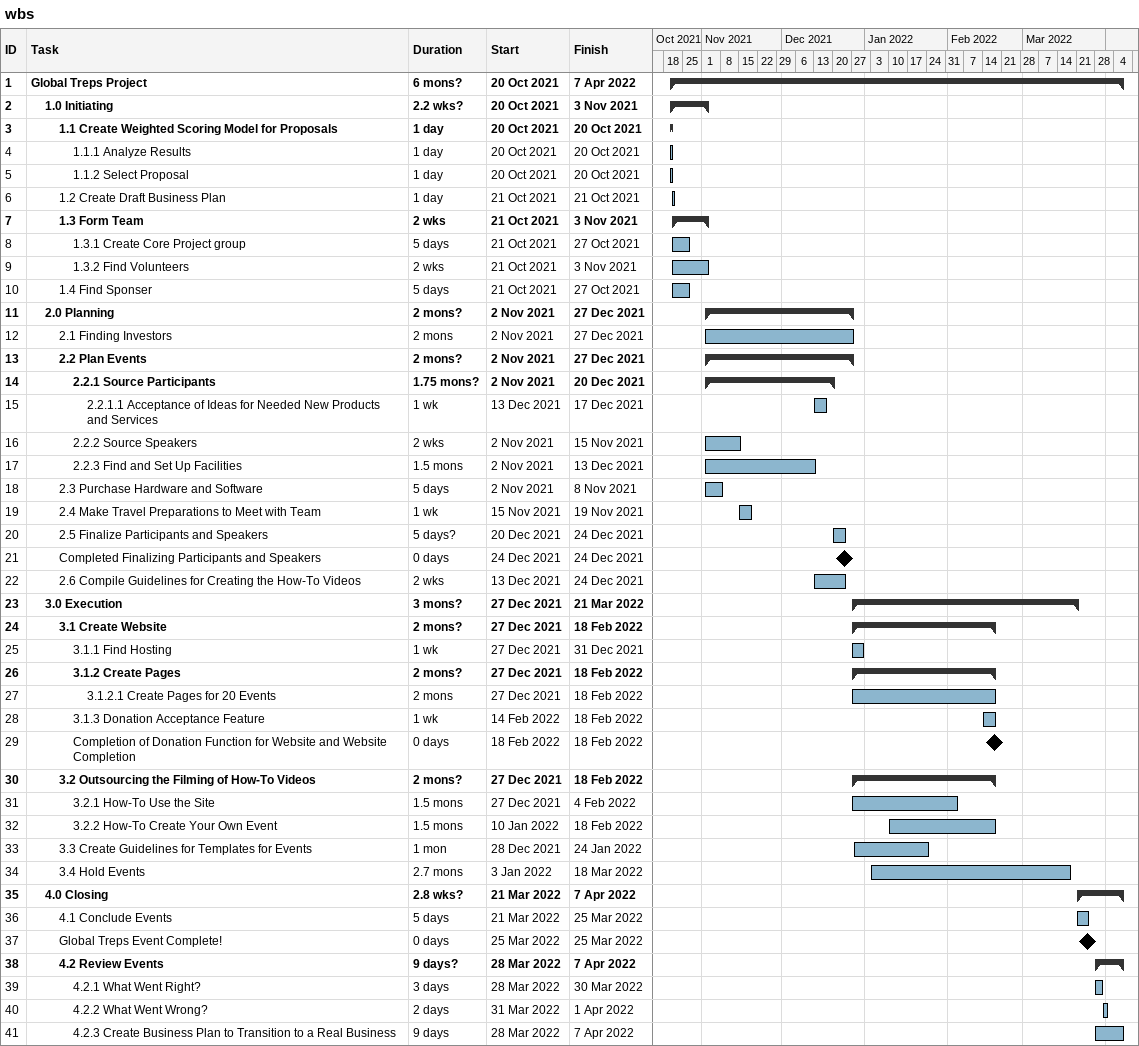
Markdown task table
wbs

| ID | Level | Task | Duration | Start | Finish |
|---|---|---|---|---|---|
| 1 | 1 | **Global Treps Project** | 6mo? | 2021-10-20 | 2022-04-07 |
| 2 | 2 | **1.0 Initiating** | 2.2w? | 2021-10-20 | 2021-11-03 |
| 3 | 3 | **1.1 Create Weighted Scoring Model for Proposals** | 1d | 2021-10-20 | 2021-10-20 |
| 4 | 4 | 1.1.1 Analyze Results | 1d | 2021-10-20 | 2021-10-20 |
| 5 | 4 | 1.1.2 Select Proposal | 1d | 2021-10-20 | 2021-10-20 |
| 6 | 3 | 1.2 Create Draft Business Plan | 1d | 2021-10-21 | 2021-10-21 |
| 7 | 3 | **1.3 Form Team** | 2w | 2021-10-21 | 2021-11-03 |
| 8 | 4 | 1.3.1 Create Core Project group | 5d | 2021-10-21 | 2021-10-27 |
| 9 | 4 | 1.3.2 Find Volunteers | 2w | 2021-10-21 | 2021-11-03 |
| 10 | 3 | 1.4 Find Sponser | 5d | 2021-10-21 | 2021-10-27 |
| 11 | 2 | **2.0 Planning** | 2mo? | 2021-11-02 | 2021-12-27 |
| 12 | 3 | 2.1 Finding Investors | 2mo | 2021-11-02 | 2021-12-27 |
| 13 | 3 | **2.2 Plan Events** | 2mo? | 2021-11-02 | 2021-12-27 |
| 14 | 4 | **2.2.1 Source Participants** | 1.75mo? | 2021-11-02 | 2021-12-20 |
| 15 | 5 | 2.2.1.1 Acceptance of Ideas for Needed New Products and Services | 1w | 2021-12-13 | 2021-12-17 |
| 16 | 4 | 2.2.2 Source Speakers | 2w | 2021-11-02 | 2021-11-15 |
| 17 | 4 | 2.2.3 Find and Set Up Facilities | 1.5mo | 2021-11-02 | 2021-12-13 |
| 18 | 3 | 2.3 Purchase Hardware and Software | 5d | 2021-11-02 | 2021-11-08 |
| 19 | 3 | 2.4 Make Travel Preparations to Meet with Team | 1w | 2021-11-15 | 2021-11-19 |
| 20 | 3 | 2.5 Finalize Participants and Speakers | 5d? | 2021-12-20 | 2021-12-24 |
| 21 | 3 | Completed Finalizing Participants and Speakers | 0d | 2021-12-24 | 2021-12-24 |
| 22 | 3 | 2.6 Compile Guidelines for Creating the How-To Videos | 2w | 2021-12-13 | 2021-12-24 |
| 23 | 2 | **3.0 Execution** | 3mo? | 2021-12-27 | 2022-03-21 |
| 24 | 3 | **3.1 Create Website** | 2mo? | 2021-12-27 | 2022-02-18 |
| 25 | 4 | 3.1.1 Find Hosting | 1w | 2021-12-27 | 2021-12-31 |
| 26 | 4 | **3.1.2 Create Pages** | 2mo? | 2021-12-27 | 2022-02-18 |
| 27 | 5 | 3.1.2.1 Create Pages for 20 Events | 2mo | 2021-12-27 | 2022-02-18 |
| 28 | 4 | 3.1.3 Donation Acceptance Feature | 1w | 2022-02-14 | 2022-02-18 |
| 29 | 4 | Completion of Donation Function for Website and Website Completion | 0d | 2022-02-18 | 2022-02-18 |
| 30 | 3 | **3.2 Outsourcing the Filming of How-To Videos** | 2mo? | 2021-12-27 | 2022-02-18 |
| 31 | 4 | 3.2.1 How-To Use the Site | 1.5mo | 2021-12-27 | 2022-02-04 |
| 32 | 4 | 3.2.2 How-To Create Your Own Event | 1.5mo | 2022-01-10 | 2022-02-18 |
| 33 | 3 | 3.3 Create Guidelines for Templates for Events | 1mo | 2021-12-28 | 2022-01-24 |
| 34 | 3 | 3.4 Hold Events | 2.7mo | 2022-01-03 | 2022-03-18 |
| 35 | 2 | **4.0 Closing** | 2.8w? | 2022-03-21 | 2022-04-07 |
| 36 | 3 | 4.1 Conclude Events | 5d | 2022-03-21 | 2022-03-25 |
| 37 | 3 | Global Treps Event Complete! | 0d | 2022-03-25 | 2022-03-25 |
| 38 | 3 | **4.2 Review Events** | 9d? | 2022-03-28 | 2022-04-07 |
| 39 | 4 | 4.2.1 What Went Right? | 3d | 2022-03-28 | 2022-03-30 |
| 40 | 4 | 4.2.2 What Went Wrong? | 2d | 2022-03-31 | 2022-04-01 |
| 41 | 4 | 4.2.3 Create Business Plan to Transition to a Real Business | 9d | 2022-03-28 | 2022-04-07 |
